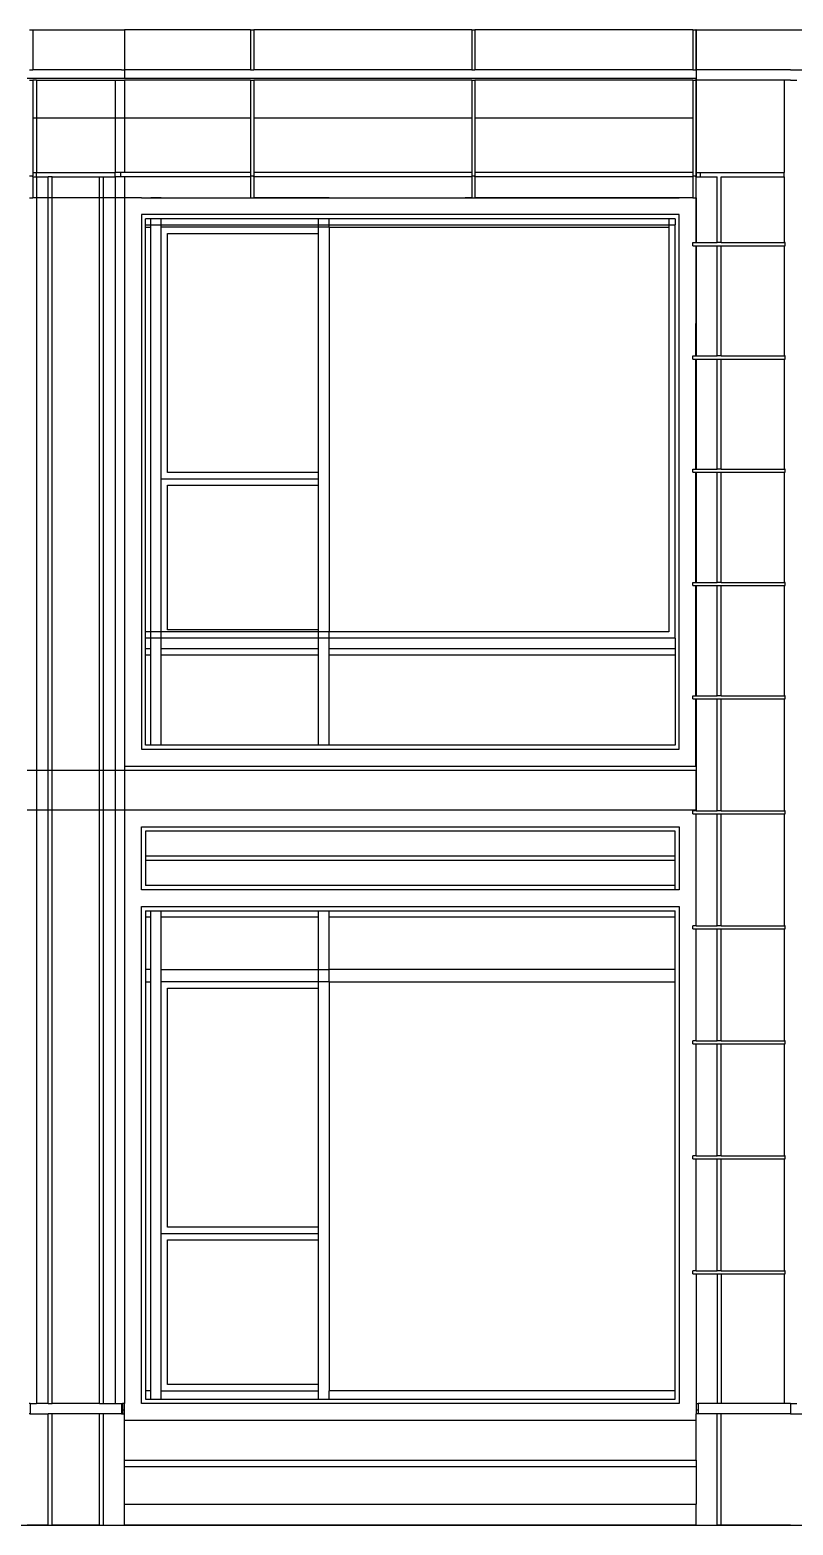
# Model space of a CAD drawing. Extents: x -311 to 61613, y 0 to 58400.
# Drawn here: x 40173 to 43813, y 0 to 7130 of the extents above; entities that cross this region are included whole.
import ezdxf

# ---------------------------------------------------------------- set-up
doc = ezdxf.new("R2010")
doc.units = 0
doc.header["$LTSCALE"] = 1000
doc.header["$MEASUREMENT"] = 0
doc.layers.add('AD-AREA-OUTL', color=31, linetype='Continuous')

msp = doc.modelspace()

# ---------------------------------------------------------------- linework, layer by layer
at = {"layer": 'AD-AREA-OUTL', "color": 252}
for p, q in [((40171.5, 7130.4), (40186.7, 7130.4)), ((40186.7, 7130.4), (40625.2, 7130.4)), ((40186.7, 7130.4), (40186.7, 6940.4)), ((41226, 7130.4), (40625.2, 7130.4)), ((40625.2, 7130.4), (40625.2, 6940.4)), ((41226, 7130.4), (41226, 6940.4)), ((41226, 7130.4), (41241.2, 7130.4)), ((42280.4, 7130.4), (41241.2, 7130.4)), ((41241.2, 7130.4), (41241.2, 6940.4)), ((42280.4, 7130.4), (42280.4, 6940.4)), ((42280.4, 7130.4), (42295.6, 7130.4)), ((43334.9, 7130.4), (42295.6, 7130.4)), ((42295.6, 7130.4), (42295.6, 6940.4)), ((43334.9, 7130.4), (43334.9, 6940.4)), ((43334.9, 7130.4), (43349.7, 7130.4)), ((43350.1, 7130.4), (43349.7, 7130.4)), ((43349.7, 7130.4), (43349.7, 6940.4)), ((43350.1, 7130.4), (44250, 7130.4)), ((43350.1, 7130.4), (43350.1, 6940.4)), ((40171.5, 6940.4), (40175.1, 6940.4)), ((40175.1, 6940.4), (40186.7, 6940.4)), ((40609.7, 6940.4), (40186.7, 6940.4)), ((40609.7, 6940.4), (40625.2, 6940.4)), ((41226, 6940.4), (40625.2, 6940.4)), ((40625.2, 6940.4), (40625.2, 6900)), ((41226, 6940.4), (41241.2, 6940.4)), ((42280.4, 6940.4), (41241.2, 6940.4)), ((42280.4, 6940.4), (42295.6, 6940.4)), ((43334.9, 6940.4), (42295.6, 6940.4)), ((43334.9, 6940.4), (43349.7, 6940.4)), ((43350.1, 6940.4), (43349.7, 6940.4)), ((43350.1, 6940.4), (43350.1, 6890.3)), ((43800.2, 6940.4), (43350.1, 6940.4)), ((43800.2, 6940.4), (44250, 6940.4)), ((40159.9, 6900), (40175.1, 6900)), ((40171.5, 6890.3), (40186.7, 6890.3)), ((40175.1, 6900), (40609.7, 6900)), ((40205, 6890.4), (40186.7, 6890.3)), ((40186.7, 6890.3), (40186.7, 6710)), ((40205, 6890.4), (40579.7, 6890.4)), ((40205, 6890.4), (40205, 6710)), ((40579.7, 6890.4), (40625.2, 6890.4)), ((40579.7, 6890.4), (40579.7, 6710)), ((40609.7, 6900), (40625.2, 6900)), ((40625.2, 6900), (43349.7, 6900)), ((41226, 6890.3), (40625.2, 6890.4)), ((40625.2, 6890.4), (40625.2, 6710)), ((41226, 6890.3), (41226, 6710)), ((41226, 6890.3), (41241.2, 6890.3)), ((42280.4, 6890.3), (41241.2, 6890.3)), ((41241.2, 6890.3), (41241.2, 6710)), ((42280.4, 6890.3), (42280.4, 6710)), ((42280.4, 6890.3), (42295.6, 6890.3)), ((43334.9, 6890.3), (42295.6, 6890.3)), ((42295.6, 6890.3), (42295.6, 6710)), ((43334.9, 6890.3), (43334.9, 6710)), ((43334.9, 6890.3), (43349.7, 6890.3)), ((43349.7, 6900), (43349.7, 6890.3)), ((43349.7, 6890.3), (43349.7, 6450.3)), ((43350.1, 6890.3), (43349.7, 6890.3)), ((43770.2, 6890.3), (43350.1, 6890.3)), ((43350.1, 6890.3), (43350.1, 6450.3)), ((43800.2, 6890.3), (43770.2, 6890.3)), ((43770.2, 6890.3), (43770.2, 6450.3)), ((43800.2, 6890.3), (43830.2, 6890.3)), ((40186.7, 6710), (40186.7, 6450.3)), ((40205, 6710), (40186.7, 6710)), ((40579.7, 6710), (40205, 6710)), ((40205, 6710), (40205, 6450.3)), ((40625.2, 6710), (40579.7, 6710)), ((40579.7, 6710), (40579.7, 6450.3)), ((41226, 6710), (40625.2, 6710)), ((40625.2, 6710), (40625.2, 6450.3)), ((41226, 6710), (41226, 6450.3)), ((41241.2, 6710), (41241.2, 6450.3)), ((42280.4, 6710), (41241.2, 6710)), ((42280.4, 6710), (42280.4, 6450.3)), ((42295.6, 6710), (42295.6, 6450.3)), ((43334.9, 6710), (42295.6, 6710)), ((43334.9, 6710), (43334.9, 6450.3)), ((40171.5, 6434.8), (40186.7, 6434.8)), ((40186.7, 6450.3), (40186.7, 6434.8)), ((40186.7, 6450.3), (40205, 6450.3)), ((40186.7, 6430.3), (40186.7, 6434.8)), ((40186.7, 6430.3), (40205, 6430.3)), ((40186.7, 6430.3), (40186.7, 6330.3)), ((40205, 6450.3), (40579.7, 6450.3)), ((40205, 6430.3), (40205, 6450.3)), ((40205, 6430.3), (40205, 6330.3)), ((40205, 6430.3), (40259.7, 6430.3)), ((40259.7, 6330.3), (40259.7, 6430.3)), ((40279.8, 6430.3), (40259.7, 6430.3)), ((40279.8, 6330.3), (40279.8, 6430.3)), ((40279.8, 6430.3), (40504.9, 6430.3)), ((40504.9, 6330.3), (40504.9, 6430.3)), ((40504.9, 6430.3), (40525, 6430.3)), ((40525, 6330.3), (40525, 6430.3)), ((40525, 6430.3), (40579.7, 6430.3)), ((40605.1, 6450.3), (40579.7, 6450.3)), ((40579.7, 6430.3), (40579.7, 6450.3)), ((40579.7, 6430.3), (40579.7, 6330.3)), ((40605.1, 6430.3), (40579.7, 6430.3)), ((40625.2, 6450.3), (40605.1, 6450.3)), ((40605.1, 6450.3), (40605.1, 6430.3)), ((40625.2, 6430.3), (40605.1, 6430.3)), ((41226, 6450.3), (40625.2, 6450.3)), ((40625.2, 6430.3), (40625.2, 6330.3)), ((41226, 6430.3), (40625.2, 6430.3)), ((41226, 6450.3), (41226, 6434.8)), ((41226, 6434.8), (41226, 6430.3)), ((41226, 6434.8), (41241.2, 6434.8)), ((41226, 6430.3), (41226, 6330.3)), ((41241.2, 6450.3), (41241.2, 6434.8)), ((42280.4, 6450.3), (41241.2, 6450.3)), ((41241.2, 6430.3), (41241.2, 6434.8)), ((41241.2, 6430.3), (41241.2, 6330.3)), ((42280.4, 6430.3), (41241.2, 6430.3)), ((42280.4, 6450.3), (42280.4, 6434.8)), ((42280.4, 6434.8), (42280.4, 6430.3)), ((42280.4, 6434.8), (42295.6, 6434.8)), ((42280.4, 6430.3), (42280.4, 6330.3)), ((42295.6, 6450.3), (42295.6, 6434.8)), ((43334.9, 6450.3), (42295.6, 6450.3)), ((42295.6, 6430.3), (42295.6, 6434.8)), ((42295.6, 6430.3), (42295.6, 6330.3)), ((43334.9, 6430.3), (42295.6, 6430.3)), ((43334.9, 6450.3), (43334.9, 6434.8)), ((43334.9, 6434.8), (43334.9, 6430.3)), ((43334.9, 6434.8), (43349.7, 6434.8)), ((43334.9, 6430.3), (43334.9, 6330.3)), ((43349.7, 6450.3), (43349.7, 6434.8)), ((43350.1, 6450.3), (43349.7, 6450.3)), ((43349.7, 6430.3), (43349.7, 6434.8)), ((43349.7, 6430.3), (43349.7, 6330.3)), ((43350.1, 6430.3), (43349.7, 6430.3)), ((43350.1, 6450.3), (43370.2, 6450.3)), ((43350.1, 6450.3), (43350.1, 6430.3)), ((43350.1, 6430.3), (43370.2, 6430.3)), ((43350.1, 6330.3), (43350.1, 6430.3)), ((43370.2, 6450.3), (43370.2, 6430.3)), ((43370.2, 6450.3), (43770.2, 6450.3)), ((43370.2, 6430.3), (43450.3, 6430.3)), ((43450.3, 6116), (43450.3, 6430.3)), ((43470, 6430.3), (43770.2, 6430.3)), ((43470, 6116), (43470, 6430.3)), ((43770.2, 6430.3), (43770.2, 6450.3)), ((43770.2, 6430.3), (43770.2, 6116)), ((40171.5, 6330.3), (40186.7, 6330.3)), ((40205, 6330.3), (40186.7, 6330.3)), ((40205, 6330.3), (40205, 3600)), ((40259.7, 6330.3), (40205, 6330.3)), ((40279.8, 6330.3), (40259.7, 6330.3)), ((40259.7, 3600), (40259.7, 6330.3)), ((40504.9, 6330.3), (40279.8, 6330.3)), ((40279.8, 3600), (40279.8, 6330.3)), ((40525, 6330.3), (40504.9, 6330.3)), ((40504.9, 3600), (40504.9, 6330.3)), ((40579.7, 6330.3), (40525, 6330.3)), ((40525, 3600), (40525, 6330.3)), ((40625.2, 6330.3), (40579.7, 6330.3)), ((40579.7, 6330.3), (40579.7, 3600)), ((40625.2, 6330.3), (40625.2, 3620)), ((40704.9, 6330.3), (40625.2, 6330.3)), ((40704.9, 6330.3), (40724.7, 6330.3)), ((40704.9, 6330.3), (40704.9, 6330)), ((40704.9, 6330), (40724.7, 6330)), ((40724.7, 6330.3), (40749.7, 6330.3)), ((40724.7, 6330), (40724.7, 6330.3)), ((40724.7, 6330), (40749.7, 6330)), ((40799.8, 6330.3), (40749.7, 6330.3)), ((40749.7, 6330), (40749.7, 6330.3)), ((40749.7, 6330), (40799.8, 6330)), ((40799.8, 6330.3), (41226, 6330.3)), ((40799.8, 6330), (40799.8, 6330.3)), ((40799.8, 6330), (41549.8, 6330)), ((41226, 6330.3), (41241.2, 6330.3)), ((41549.8, 6330.3), (41241.2, 6330.3)), ((41599.9, 6330.3), (41549.8, 6330.3)), ((41549.8, 6330), (41549.8, 6330.3)), ((41549.8, 6330), (41599.9, 6330)), ((41599.9, 6330.3), (42169.7, 6330.3)), ((41599.9, 6330), (41599.9, 6330.3)), ((41599.9, 6330), (42169.7, 6330)), ((42169.7, 6330.3), (42249.8, 6330.3)), ((42169.7, 6330.3), (42169.7, 6330)), ((42169.7, 6330), (42249.8, 6330)), ((42280.4, 6330.3), (42249.8, 6330.3)), ((42249.8, 6330.3), (42249.8, 6330)), ((42249.8, 6330), (42449.8, 6330)), ((42280.4, 6330.3), (42295.6, 6330.3)), ((42449.8, 6330.3), (42295.6, 6330.3)), ((42649.8, 6330.3), (42449.8, 6330.3)), ((42449.8, 6330), (42449.8, 6330.3)), ((42449.8, 6330), (42649.8, 6330)), ((42669.9, 6330.3), (42649.8, 6330.3)), ((42649.8, 6330), (42649.8, 6330.3)), ((42649.8, 6330), (42669.9, 6330)), ((42699.9, 6330.3), (42669.9, 6330.3)), ((42669.9, 6330), (42669.9, 6330.3)), ((42669.9, 6330), (42699.9, 6330)), ((42729.9, 6330.3), (42699.9, 6330.3)), ((42699.9, 6330.3), (42699.9, 6330)), ((42699.9, 6330), (42729.9, 6330)), ((43149.7, 6330.3), (42729.9, 6330.3)), ((42729.9, 6330), (42729.9, 6330.3)), ((42729.9, 6330), (43149.7, 6330)), ((43219.9, 6330.3), (43149.7, 6330.3)), ((43149.7, 6330.3), (43149.7, 6330)), ((43149.7, 6330), (43219.9, 6330)), ((43249.9, 6330.3), (43219.9, 6330.3)), ((43219.9, 6330.3), (43219.9, 6330)), ((43219.9, 6330), (43249.9, 6330)), ((43249.9, 6330.3), (43249.9, 6330)), ((43270, 6330.3), (43249.9, 6330.3)), ((43249.9, 6330), (43270, 6330)), ((43334.9, 6330.3), (43270, 6330.3)), ((43270, 6330), (43270, 6330.3)), ((43334.9, 6330.3), (43349.7, 6330.3)), ((43349.7, 6330.3), (43349.7, 6116)), ((43350.1, 6330.3), (43349.7, 6330.3)), ((43350.1, 6330.3), (43350.1, 6116)), ((43270, 6250), (40704.9, 6250)), ((40704.9, 6250), (40704.9, 3700)), ((40724.7, 6200), (40724.7, 6230)), ((40749.7, 6230), (40724.7, 6230)), ((40749.7, 6200), (40749.7, 6230)), ((40799.8, 6230), (40749.7, 6230)), ((41549.8, 6230), (40799.8, 6230)), ((40799.8, 6200), (40799.8, 6230)), ((41549.8, 6200), (41549.8, 6230)), ((41599.9, 6230), (41549.8, 6230)), ((43219.9, 6230), (41599.9, 6230)), ((41599.9, 6200), (41599.9, 6230)), ((43249.9, 6230), (43219.9, 6230)), ((43219.9, 6230), (43219.9, 6200)), ((43249.9, 6230), (43249.9, 6200)), ((43270, 3700), (43270, 6250)), ((40724.7, 6190), (40724.7, 6200)), ((40724.7, 6200), (40749.7, 6200)), ((40724.7, 4260), (40724.7, 6190)), ((40724.7, 6190), (40749.7, 6190)), ((40749.7, 6190), (40749.7, 6200)), ((40749.7, 6200), (40799.8, 6200)), ((40749.7, 4260), (40749.7, 6190)), ((40799.8, 6200), (41549.8, 6200)), ((40799.8, 6190), (40799.8, 6200)), ((40799.8, 4990), (40799.8, 6190)), ((41549.8, 6190), (40799.8, 6190)), ((40829.8, 6160), (41549.8, 6160)), ((40829.8, 5020), (40829.8, 6160)), ((41549.8, 6190), (41549.8, 6200)), ((41549.8, 6200), (41599.9, 6200)), ((41549.8, 6160), (41549.8, 6190)), ((41599.9, 6190), (41549.8, 6190)), ((41549.8, 5020), (41549.8, 6160)), ((41599.9, 6200), (43219.9, 6200)), ((41599.9, 6190), (41599.9, 6200)), ((41599.9, 6190), (41599.9, 4260)), ((41599.9, 6190), (43219.9, 6190)), ((43219.9, 6200), (43249.9, 6200)), ((43219.9, 6200), (43219.9, 6190)), ((43219.9, 6190), (43219.9, 4260)), ((43249.9, 4230), (43249.9, 6200)), ((43334.9, 6116), (43349.7, 6116)), ((43334.9, 6101), (43334.9, 6116)), ((43334.9, 6101), (43349.7, 6101)), ((43350.1, 6116), (43349.7, 6116)), ((43349.7, 6101), (43350.1, 6101)), ((43349.7, 6101), (43349.7, 5730)), ((43350.1, 6116), (43450.3, 6116)), ((43350.1, 6101), (43450.3, 6101)), ((43350.1, 6101), (43350.1, 5730)), ((43470, 6116), (43450.3, 6116)), ((43450.3, 6101), (43470, 6101)), ((43450.3, 5575.8), (43450.3, 6101)), ((43470, 6116), (43770.2, 6116)), ((43470, 6101), (43770.2, 6101)), ((43470, 5575.8), (43470, 6101)), ((43775.9, 6116), (43770.2, 6116)), ((43770.2, 6101), (43775.9, 6101)), ((43770.2, 6101), (43770.2, 5575.8)), ((43775.9, 6101), (43775.9, 6116)), ((43349.7, 5575.8), (43349.7, 5730)), ((43350.1, 5730), (43349.7, 5730)), ((43350.1, 5730), (43350.1, 5575.8)), ((43334.9, 5575.8), (43349.7, 5575.8)), ((43334.9, 5560.8), (43334.9, 5575.8)), ((43350.1, 5575.8), (43349.7, 5575.8)), ((43350.1, 5575.8), (43450.3, 5575.8)), ((43470, 5575.8), (43450.3, 5575.8)), ((43470, 5575.8), (43770.2, 5575.8)), ((43775.9, 5575.8), (43770.2, 5575.8)), ((43775.9, 5560.8), (43775.9, 5575.8)), ((43334.9, 5560.8), (43349.7, 5560.8)), ((43349.7, 5560.8), (43350.1, 5560.8)), ((43349.7, 5035.5), (43349.7, 5560.8)), ((43350.1, 5560.8), (43450.3, 5560.8)), ((43350.1, 5560.8), (43350.1, 5035.5)), ((43450.3, 5560.8), (43470, 5560.8)), ((43450.3, 5035.5), (43450.3, 5560.8)), ((43470, 5560.8), (43770.2, 5560.8)), ((43470, 5035.5), (43470, 5560.8)), ((43770.2, 5560.8), (43775.9, 5560.8)), ((43770.2, 5560.8), (43770.2, 5035.5)), ((41549.8, 5020), (40829.8, 5020)), ((41549.8, 4990), (41549.8, 5020)), ((43334.9, 5035.5), (43349.7, 5035.5)), ((43334.9, 5020.5), (43334.9, 5035.5)), ((43334.9, 5020.5), (43349.7, 5020.5)), ((43350.1, 5035.5), (43349.7, 5035.5)), ((43349.7, 5020.5), (43350.1, 5020.5)), ((43349.7, 4495.3), (43349.7, 5020.5)), ((43350.1, 5035.5), (43450.3, 5035.5)), ((43350.1, 5020.5), (43450.3, 5020.5)), ((43350.1, 5020.5), (43350.1, 4495.3)), ((43470, 5035.5), (43450.3, 5035.5)), ((43450.3, 5020.5), (43470, 5020.5)), ((43450.3, 4495.3), (43450.3, 5020.5)), ((43470, 5035.5), (43770.2, 5035.5)), ((43470, 5020.5), (43770.2, 5020.5)), ((43470, 4495.3), (43470, 5020.5)), ((43775.9, 5035.5), (43770.2, 5035.5)), ((43770.2, 5020.5), (43775.9, 5020.5)), ((43770.2, 5020.5), (43770.2, 4495.3)), ((43775.9, 5020.5), (43775.9, 5035.5)), ((40799.8, 4260), (40799.8, 4990)), ((40799.8, 4990), (41549.8, 4990)), ((40829.8, 4960), (41549.8, 4960)), ((40829.8, 4270), (40829.8, 4960)), ((41549.8, 4960), (41549.8, 4990)), ((41549.8, 4270), (41549.8, 4960)), ((43334.9, 4495.3), (43349.7, 4495.3)), ((43334.9, 4480.3), (43334.9, 4495.3)), ((43350.1, 4495.3), (43349.7, 4495.3)), ((43350.1, 4495.3), (43450.3, 4495.3)), ((43470, 4495.3), (43450.3, 4495.3)), ((43470, 4495.3), (43770.2, 4495.3)), ((43775.9, 4495.3), (43770.2, 4495.3)), ((43775.9, 4480.3), (43775.9, 4495.3)), ((43334.9, 4480.3), (43349.7, 4480.3)), ((43349.7, 4240), (43349.7, 4480.3)), ((43349.7, 4480.3), (43350.1, 4480.3)), ((43350.1, 4480.3), (43350.1, 4240)), ((43350.1, 4480.3), (43450.3, 4480.3)), ((43450.3, 4480.3), (43470, 4480.3)), ((43450.3, 3955), (43450.3, 4480.3)), ((43470, 4480.3), (43770.2, 4480.3)), ((43470, 3955), (43470, 4480.3)), ((43770.2, 4480.3), (43775.9, 4480.3)), ((43770.2, 4480.3), (43770.2, 3955)), ((40724.7, 4230), (40724.7, 4260)), ((40749.7, 4260), (40724.7, 4260)), ((40724.7, 4180), (40724.7, 4230)), ((40749.7, 4230), (40724.7, 4230)), ((40749.7, 4230), (40749.7, 4260)), ((40799.8, 4260), (40749.7, 4260)), ((40749.7, 4180), (40749.7, 4230)), ((40799.8, 4230), (40749.7, 4230)), ((41549.8, 4260), (40799.8, 4260)), ((40799.8, 4230), (40799.8, 4260)), ((41549.8, 4230), (40799.8, 4230)), ((40799.8, 4180), (40799.8, 4230)), ((41549.8, 4270), (40829.8, 4270)), ((41549.8, 4260), (41549.8, 4270)), ((41599.9, 4260), (41549.8, 4260)), ((41549.8, 4230), (41549.8, 4260)), ((41599.9, 4230), (41549.8, 4230)), ((41549.8, 4180), (41549.8, 4230)), ((41599.9, 4230), (41599.9, 4260)), ((43219.9, 4260), (41599.9, 4260)), ((43249.9, 4230), (41599.9, 4230)), ((41599.9, 4180), (41599.9, 4230)), ((43249.9, 4230), (43249.9, 4180)), ((43349.7, 4180), (43349.7, 4240)), ((43350.1, 4240), (43349.7, 4240)), ((43350.1, 4240), (43350.1, 4180)), ((40724.7, 4150), (40724.7, 4180)), ((40724.7, 4180), (40749.7, 4180)), ((40724.7, 3720), (40724.7, 4150)), ((40724.7, 4150), (40749.7, 4150)), ((40749.7, 4150), (40749.7, 4180)), ((40749.7, 3720), (40749.7, 4150)), ((40799.8, 4150), (40799.8, 4180)), ((40799.8, 4180), (41549.8, 4180)), ((40799.8, 3720), (40799.8, 4150)), ((40799.8, 4150), (41549.8, 4150)), ((41549.8, 4150), (41549.8, 4180)), ((41549.8, 3720), (41549.8, 4150)), ((41599.9, 4150), (41599.9, 4180)), ((41599.9, 4180), (43249.9, 4180)), ((41599.9, 3720), (41599.9, 4150)), ((41599.9, 4150), (43249.9, 4150)), ((43249.9, 4180), (43249.9, 4150)), ((43249.9, 4150), (43249.9, 3720)), ((43349.7, 4150), (43349.7, 4180)), ((43349.7, 4180), (43350.1, 4180)), ((43349.7, 3955), (43349.7, 4150)), ((43349.7, 4150), (43350.1, 4150)), ((43350.1, 4180), (43350.1, 4150)), ((43350.1, 4150), (43350.1, 3955)), ((43334.9, 3955), (43349.7, 3955)), ((43334.9, 3940), (43334.9, 3955)), ((43334.9, 3940), (43349.7, 3940)), ((43350.1, 3955), (43349.7, 3955)), ((43349.7, 3940), (43350.1, 3940)), ((43349.7, 3700), (43349.7, 3940)), ((43350.1, 3955), (43450.3, 3955)), ((43350.1, 3940), (43450.3, 3940)), ((43350.1, 3940), (43350.1, 3700)), ((43470, 3955), (43450.3, 3955)), ((43450.3, 3940), (43470, 3940)), ((43450.3, 3406.7), (43450.3, 3940)), ((43470, 3955), (43770.2, 3955)), ((43470, 3940), (43770.2, 3940)), ((43470, 3406.7), (43470, 3940)), ((43775.9, 3955), (43770.2, 3955)), ((43770.2, 3940), (43775.9, 3940)), ((43770.2, 3940), (43770.2, 3406.7)), ((43775.9, 3940), (43775.9, 3955)), ((40749.7, 3720), (40724.7, 3720)), ((40799.8, 3720), (40749.7, 3720)), ((41549.8, 3720), (40799.8, 3720)), ((41599.9, 3720), (41549.8, 3720)), ((43249.9, 3720), (41599.9, 3720)), ((40704.9, 3700), (43270, 3700)), ((43349.7, 3620), (43349.7, 3700)), ((43349.7, 3700), (43350.1, 3700)), ((43350.1, 3700), (43350.1, 3410)), ((40159.9, 3600), (40205, 3600)), ((40205, 3600), (40259.7, 3600)), ((40205, 3600), (40205, 3410)), ((40259.7, 3600), (40279.8, 3600)), ((40259.7, 3410), (40259.7, 3600)), ((40279.8, 3600), (40504.9, 3600)), ((40279.8, 3410), (40279.8, 3600)), ((40504.9, 3600), (40525, 3600)), ((40504.9, 3410), (40504.9, 3600)), ((40525, 3600), (40579.7, 3600)), ((40525, 3410), (40525, 3600)), ((40579.7, 3600), (40625.2, 3600)), ((40579.7, 3600), (40579.7, 3410)), ((40625.2, 3620), (40625.2, 3600)), ((40625.2, 3620), (43349.7, 3620)), ((40625.2, 3600), (43349.7, 3600)), ((40625.2, 3600), (40625.2, 3410)), ((43349.7, 3600), (43349.7, 3410)), ((40205, 3410), (40159.9, 3410)), ((40259.7, 3410), (40205, 3410)), ((40205, 3410), (40205, 580)), ((40259.7, 580), (40259.7, 3410)), ((40279.8, 3410), (40259.7, 3410)), ((40279.8, 580), (40279.8, 3410)), ((40504.9, 3410), (40279.8, 3410)), ((40504.9, 580), (40504.9, 3410)), ((40525, 3410), (40504.9, 3410)), ((40525, 580), (40525, 3410)), ((40579.7, 3410), (40525, 3410)), ((40625.2, 3410), (40579.7, 3410)), ((40579.7, 3410), (40579.7, 580)), ((43349.7, 3410), (40625.2, 3410)), ((40625.2, 3410), (40625.2, 580)), ((43350.1, 3406.7), (43334.9, 3406.7)), ((43334.9, 3391.7), (43334.9, 3406.7)), ((43334.9, 3391.7), (43350.1, 3391.7)), ((43349.7, 3410), (43350.1, 3410)), ((43350.1, 3406.7), (43350.1, 3410)), ((43350.1, 3406.7), (43450.3, 3406.7)), ((43350.1, 3391.7), (43450.3, 3391.7)), ((43350.1, 3389.4), (43350.1, 3391.7)), ((43350.1, 2858.4), (43350.1, 3389.4)), ((43470, 3406.7), (43450.3, 3406.7)), ((43450.3, 3391.7), (43470, 3391.7)), ((43450.3, 2858.4), (43450.3, 3391.7)), ((43470, 3406.7), (43770.2, 3406.7)), ((43470, 3391.7), (43770.2, 3391.7)), ((43470, 2858.4), (43470, 3391.7)), ((43775.9, 3406.7), (43770.2, 3406.7)), ((43770.2, 3391.7), (43775.9, 3391.7)), ((43770.2, 3391.7), (43770.2, 2858.4)), ((43775.9, 3391.7), (43775.9, 3406.7)), ((40704.9, 3030), (40704.9, 3330)), ((40704.9, 3330), (43270, 3330)), ((40725, 3310), (40725, 3190)), ((43250.2, 3310), (40725, 3310)), ((43250.2, 3190), (43250.2, 3310)), ((43270, 3330), (43270, 3030)), ((40725, 3190), (40725, 3170)), ((43250.2, 3190), (40725, 3190)), ((40725, 3170), (40725, 3050)), ((43250.2, 3170), (40725, 3170)), ((43250.2, 3170), (43250.2, 3190)), ((43250.2, 3050), (43250.2, 3170)), ((43250.2, 3030), (40704.9, 3030)), ((43250.2, 3050), (40725, 3050)), ((43250.2, 3030), (43250.2, 3050)), ((43270, 3030), (43250.2, 3030)), ((40704.9, 2950), (43270, 2950)), ((40704.9, 580), (40704.9, 2950)), ((40725, 2930), (40725, 2900)), ((40725, 2930), (40749.7, 2930)), ((40749.7, 2900), (40749.7, 2930)), ((40749.7, 2930), (40799.8, 2930)), ((40799.8, 2900), (40799.8, 2930)), ((40799.8, 2930), (41549.8, 2930)), ((41549.8, 2900), (41549.8, 2930)), ((41549.8, 2930), (41599.9, 2930)), ((41599.9, 2900), (41599.9, 2930)), ((41599.9, 2930), (43250.2, 2930)), ((43250.2, 2900), (43250.2, 2930)), ((43270, 2950), (43270, 580)), ((40725, 2900), (40725, 2650)), ((40725, 2900), (40749.7, 2900)), ((40749.7, 2650), (40749.7, 2900)), ((40799.8, 2650), (40799.8, 2900)), ((40799.8, 2900), (41549.8, 2900)), ((41549.8, 2650), (41549.8, 2900)), ((41599.9, 2650), (41599.9, 2900)), ((41599.9, 2900), (43250.2, 2900)), ((43250.2, 2650), (43250.2, 2900)), ((43350.1, 2858.4), (43334.9, 2858.4)), ((43334.9, 2843.4), (43334.9, 2858.4)), ((43350.1, 2858.4), (43450.3, 2858.4)), ((43470, 2858.4), (43450.3, 2858.4)), ((43470, 2858.4), (43770.2, 2858.4)), ((43775.9, 2858.4), (43770.2, 2858.4)), ((43775.9, 2843.4), (43775.9, 2858.4)), ((43334.9, 2843.4), (43350.1, 2843.4)), ((43350.1, 2843.4), (43450.3, 2843.4)), ((43350.1, 2310), (43350.1, 2843.4)), ((43450.3, 2843.4), (43470, 2843.4)), ((43450.3, 2310), (43450.3, 2843.4)), ((43470, 2843.4), (43770.2, 2843.4)), ((43470, 2310), (43470, 2843.4)), ((43770.2, 2843.4), (43775.9, 2843.4)), ((43770.2, 2843.4), (43770.2, 2310)), ((40725, 2650), (40725, 2590)), ((40749.7, 2650), (40725, 2650)), ((40749.7, 2590), (40749.7, 2650)), ((40799.8, 2650), (41549.8, 2650)), ((40799.8, 2590), (40799.8, 2650)), ((41549.8, 2590), (41549.8, 2650)), ((41549.8, 2650), (41599.9, 2650)), ((43250.2, 2650), (41599.9, 2650)), ((41599.9, 2590), (41599.9, 2650)), ((43250.2, 2590), (43250.2, 2650)), ((40725, 2590), (40749.7, 2590)), ((40725, 2590), (40725, 640)), ((40749.7, 640), (40749.7, 2590)), ((40799.8, 1390), (40799.8, 2590)), ((41549.8, 2590), (40799.8, 2590)), ((41549.8, 2560), (41549.8, 2590)), ((41599.9, 2590), (41549.8, 2590)), ((41599.9, 2590), (41599.9, 640)), ((41599.9, 2590), (43250.2, 2590)), ((43250.2, 640), (43250.2, 2590)), ((40829.8, 2560), (41549.8, 2560)), ((40829.8, 1420), (40829.8, 2560)), ((41549.8, 1420), (41549.8, 2560)), ((43350.1, 2310), (43334.9, 2310)), ((43334.9, 2295), (43334.9, 2310)), ((43334.9, 2295), (43350.1, 2295)), ((43350.1, 2310), (43450.3, 2310)), ((43350.1, 2295), (43450.3, 2295)), ((43350.1, 1761.7), (43350.1, 2295)), ((43470, 2310), (43450.3, 2310)), ((43450.3, 2295), (43470, 2295)), ((43450.3, 1761.7), (43450.3, 2295)), ((43470, 2310), (43770.2, 2310)), ((43470, 2295), (43770.2, 2295)), ((43470, 1761.7), (43470, 2295)), ((43775.9, 2310), (43770.2, 2310)), ((43770.2, 2295), (43775.9, 2295)), ((43770.2, 2295), (43770.2, 1761.7)), ((43775.9, 2295), (43775.9, 2310)), ((43350.1, 1761.7), (43334.9, 1761.7)), ((43334.9, 1746.7), (43334.9, 1761.7)), ((43334.9, 1746.7), (43350.1, 1746.7)), ((43350.1, 1761.7), (43450.3, 1761.7)), ((43350.1, 1746.7), (43450.3, 1746.7)), ((43350.1, 1213.3), (43350.1, 1746.7)), ((43470, 1761.7), (43450.3, 1761.7)), ((43450.3, 1746.7), (43470, 1746.7)), ((43450.3, 1213.3), (43450.3, 1746.7)), ((43470, 1761.7), (43770.2, 1761.7)), ((43470, 1746.7), (43770.2, 1746.7)), ((43470, 1213.3), (43470, 1746.7)), ((43775.9, 1761.7), (43770.2, 1761.7)), ((43770.2, 1746.7), (43775.9, 1746.7)), ((43770.2, 1746.7), (43770.2, 1213.3)), ((43775.9, 1746.7), (43775.9, 1761.7)), ((40799.8, 640), (40799.8, 1390)), ((40799.8, 1390), (41549.8, 1390)), ((41549.8, 1420), (40829.8, 1420)), ((40829.8, 1360), (41549.8, 1360)), ((40829.8, 670), (40829.8, 1360)), ((41549.8, 1390), (41549.8, 1420)), ((41549.8, 1360), (41549.8, 1390)), ((41549.8, 670), (41549.8, 1360)), ((43350.1, 1213.3), (43334.9, 1213.3)), ((43334.9, 1198.4), (43334.9, 1213.3)), ((43350.1, 1213.3), (43450.3, 1213.3)), ((43470, 1213.3), (43450.3, 1213.3)), ((43470, 1213.3), (43770.2, 1213.3)), ((43775.9, 1213.3), (43770.2, 1213.3)), ((43775.9, 1198.4), (43775.9, 1213.3)), ((43334.9, 1198.4), (43350.1, 1198.4)), ((43350.1, 1198.4), (43350.1, 580)), ((43350.1, 1198.4), (43450.3, 1198.4)), ((43450.3, 1198.4), (43450.3, 580)), ((43450.3, 1198.4), (43470, 1198.4)), ((43470, 1198.4), (43470, 580)), ((43470, 1198.4), (43770.2, 1198.4)), ((43770.2, 1198.4), (43775.9, 1198.4)), ((43770.2, 1198.4), (43770.2, 580)), ((41549.8, 670), (40829.8, 670)), ((41549.8, 640), (41549.8, 670)), ((40175.1, 580), (40169.8, 580)), ((40175.1, 580), (40205, 580)), ((40175.1, 580), (40175.1, 530)), ((40259.7, 580), (40205, 580)), ((40259.7, 580), (40279.8, 580)), ((40504.9, 580), (40279.8, 580)), ((40504.9, 580), (40525, 580)), ((40525, 580), (40579.7, 580)), ((40579.7, 580), (40609.7, 580)), ((40609.7, 580), (40615, 580)), ((40609.7, 580), (40609.7, 530)), ((40615, 580), (40615, 550)), ((40625.2, 580), (40615, 580)), ((40625.2, 550), (40625.2, 580)), ((43270, 580), (40704.9, 580)), ((40725, 640), (40725, 600)), ((40749.7, 640), (40725, 640)), ((40725, 600), (40749.7, 600)), ((40749.7, 600), (40749.7, 640)), ((40749.7, 600), (40799.8, 600)), ((40799.8, 600), (40799.8, 640)), ((40799.8, 640), (41549.8, 640)), ((40799.8, 600), (41549.8, 600)), ((41549.8, 600), (41549.8, 640)), ((41549.8, 600), (41599.9, 600)), ((41599.9, 600), (41599.9, 640)), ((43250.2, 640), (41599.9, 640)), ((41599.9, 600), (43250.2, 600)), ((43250.2, 600), (43250.2, 640)), ((43350.1, 580), (43350.1, 550)), ((43350.1, 580), (43359.9, 580)), ((43359.9, 580), (43359.9, 550)), ((43450.3, 580), (43359.9, 580)), ((43470, 580), (43450.3, 580)), ((43770.2, 580), (43470, 580)), ((43800.2, 580), (43770.2, 580)), ((43800.2, 580), (43830.2, 580)), ((43800.2, 580), (43800.2, 530)), ((40175.1, 530), (40169.8, 530)), ((40175.1, 530), (40259.7, 530)), ((40279.8, 530), (40259.7, 530)), ((40259.7, 0), (40259.7, 530)), ((40504.9, 530), (40279.8, 530)), ((40279.8, 0), (40279.8, 530)), ((40525, 530), (40504.9, 530)), ((40504.9, 0), (40504.9, 530)), ((40609.7, 530), (40525, 530)), ((40525, 0), (40525, 530)), ((40609.7, 530), (40615, 530)), ((40615, 550), (40615, 530)), ((40615, 550), (40625.2, 550)), ((40615, 530), (40625.2, 530)), ((40625.2, 530), (40625.2, 550)), ((40625.2, 500), (40625.2, 530)), ((40625.2, 310), (40625.2, 500)), ((40625.2, 500), (43350.1, 500)), ((43350.1, 550), (43350.1, 530)), ((43350.1, 550), (43359.9, 550)), ((43350.1, 500), (43350.1, 530)), ((43359.9, 530), (43350.1, 530)), ((43350.1, 310), (43350.1, 500)), ((43359.9, 550), (43359.9, 530)), ((43450.3, 530), (43359.9, 530)), ((43470, 530), (43450.3, 530)), ((43450.3, 0), (43450.3, 530)), ((43800.2, 530), (43470, 530)), ((43470, 0), (43470, 530)), ((43800.2, 530), (44130.1, 530)), ((40625.2, 280), (40625.2, 310)), ((40625.2, 310), (43350.1, 310)), ((43350.1, 310), (43350.1, 280)), ((40625.2, 100), (40625.2, 280)), ((40625.2, 280), (43350.1, 280)), ((43350.1, 280), (43350.1, 100)), ((40625.2, 0), (40625.2, 100)), ((40625.2, 100), (43350.1, 100)), ((43350.1, 0), (43350.1, 100)), ((40175.1, 0), (40159.9, 0)), ((40259.7, 0), (40175.1, 0)), ((40259.7, 0), (40279.8, 0)), ((40504.9, 0), (40279.8, 0)), ((40504.9, 0), (40525, 0)), ((40525, 0), (40609.7, 0)), ((40604.7, 0), (40609.7, 0)), ((40609.7, 0), (40625.2, 0)), ((43350.1, 0), (40625.2, 0)), ((43350.1, 0), (43450.3, 0)), ((43350.1, 0), (43350.1, 0)), ((43470, 0), (43450.3, 0)), ((43800.2, 0), (43470, 0)), ((43794.9, 0), (43800.2, 0)), ((43800.2, 0), (43999.9, 0)), ((34900, 0), (43350.1, 0)), ((43350.1, 0), (43999.9, 0))]:
    msp.add_line(p, q, dxfattribs=at)

doc.saveas('drawing.dxf')
